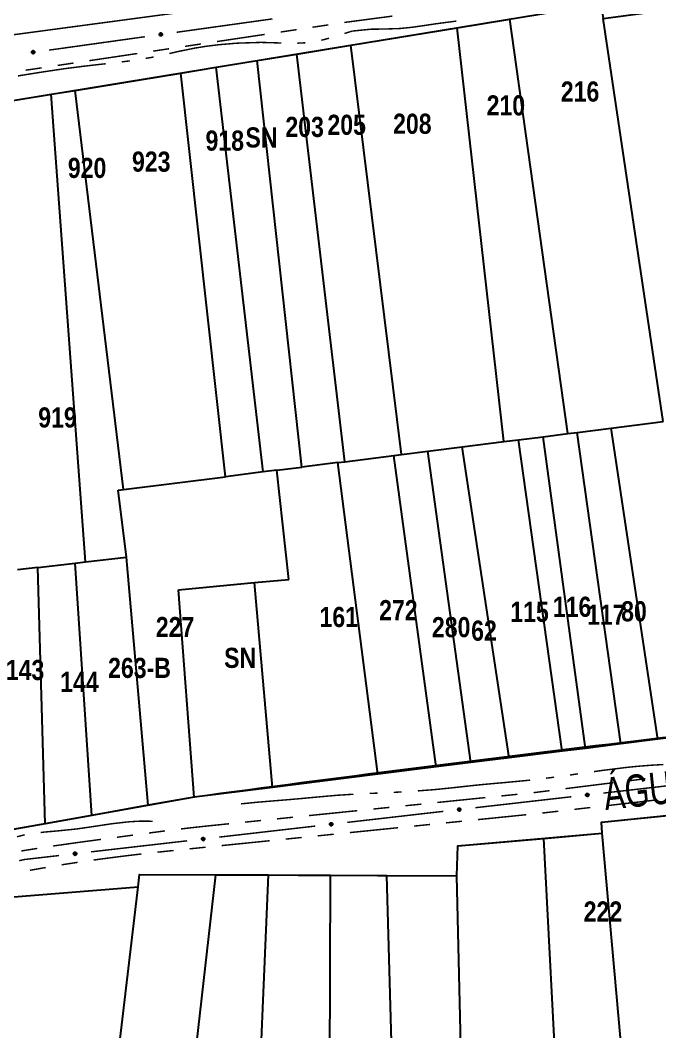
# Model space of a CAD drawing. Extents: x 203591 to 208218, y 4854879 to 4857795.
# Drawn here: x 204800.8 to 204880.2, y 4855756 to 4855881.5 of the extents above; entities that cross this region are included whole.
import ezdxf
from ezdxf.enums import TextEntityAlignment as Align

# ---------------------------------------------------------------- set-up
doc = ezdxf.new("R2010")
doc.units = 0
doc.header["$LTSCALE"] = 1.5
doc.header["$MEASUREMENT"] = 0
doc.linetypes.add('PHANTOMX2', pattern=[5, 2.5, -0.5, 0.5, -0.5, 0.5, -0.5])
doc.linetypes.add('TRACO_25', pattern=[8, 3, -1, 1, -1, 1, -1])
for name, color, linetype in [('CD-MALHA-LOTES', 40, 'CONTINUOUS'), ('HD-VALAS-DRENOS', 170, 'CONTINUOUS'), ('RU-QUADRAS', 210, 'CONTINUOUS'), ('SV-EIXO-RUA-N-PAV', 6, 'CONTINUOUS'), ('SV-RUA-NAO-PAV-S-GUIA-C-GUIA', 7, 'PHANTOMX2'), ('SV-TXT-RUA-N-PAV-S-GUIA-C-GUIA', 7, 'CONTINUOUS'), ('Th_NmrPorta', 7, 'CONTINUOUS')]:
    doc.layers.add(name, color=color, linetype=linetype)
doc.styles.add('ARIAL', font='ARIAL.TTF')
doc.styles.get("Standard").update_dxf_attribs({"font": 'swisscbo.ttf'})

msp = doc.modelspace()

# ---------------------------------------------------------------- linework, layer by layer
at = {"layer": 'CD-MALHA-LOTES', "linetype": 'Continuous', "flags": 128}
for points in [[(204855.02, 4855880.59), (204861.56, 4855881.67)], [(204868.73, 4855830.21), (204861.56, 4855881.67)], [(204880.6, 4855831.71), (204873.12, 4855881.76)], [(204841.8, 4855878.43), (204855.02, 4855880.59)], [(204860.82, 4855829.22), (204855.02, 4855880.59)], [(204835.12, 4855877.33), (204841.8, 4855878.43)], [(204848.12, 4855827.62), (204841.8, 4855878.43)], [(204830.18, 4855876.52), (204835.12, 4855877.33)], [(204841.05, 4855826.72), (204835.12, 4855877.33)], [(204820.71, 4855874.97), (204825.08, 4855875.69)], [(204825.08, 4855875.69), (204830.18, 4855876.52)], [(204830.94, 4855825.45), (204825.08, 4855875.69)], [(204835.73, 4855826.05), (204830.18, 4855876.52)], [(204807.61, 4855872.82), (204820.71, 4855874.97)], [(204826.27, 4855824.86), (204820.71, 4855874.97)], [(204799.11, 4855871.43), (204804.61, 4855872.33)], [(204804.61, 4855872.33), (204807.61, 4855872.82)], [(204808.89, 4855814.29), (204804.61, 4855872.33)], [(204813.61, 4855823.27), (204807.61, 4855872.82)], [(204874.12, 4855830.89), (204880.6, 4855831.71)], [(204865.7, 4855829.83), (204868.73, 4855830.21)], [(204868.73, 4855830.21), (204869.91, 4855830.36)], [(204869.91, 4855830.36), (204874.12, 4855830.89)], [(204875.34, 4855791.69), (204869.91, 4855830.36)], [(204879.93, 4855792.26), (204874.12, 4855830.89)], [(204855.63, 4855828.56), (204860.82, 4855829.22)], [(204860.82, 4855829.22), (204862.62, 4855829.44)], [(204862.62, 4855829.44), (204865.7, 4855829.83)], [(204868.03, 4855790.78), (204862.62, 4855829.44)], [(204870.95, 4855791.14), (204865.7, 4855829.83)], [(204848.12, 4855827.62), (204851.39, 4855828.03)], [(204851.39, 4855828.03), (204855.63, 4855828.56)], [(204856.7, 4855789.37), (204851.39, 4855828.03)], [(204861.48, 4855789.96), (204855.63, 4855828.56)], [(204840.21, 4855826.62), (204835.73, 4855826.05)], [(204840.21, 4855826.62), (204841.05, 4855826.72)], [(204845.16, 4855787.93), (204840.21, 4855826.62)], [(204841.05, 4855826.72), (204847.14, 4855827.49)], [(204847.14, 4855827.49), (204848.12, 4855827.62)], [(204852.41, 4855788.83), (204847.14, 4855827.49)], [(204830.94, 4855825.45), (204826.27, 4855824.86)], [(204832.64, 4855825.67), (204830.94, 4855825.45)], [(204832.64, 4855825.67), (204835.73, 4855826.05)], [(204834.11, 4855812.12), (204832.64, 4855825.67)], [(204813.61, 4855823.27), (204826.27, 4855824.86)], [(204812.93, 4855823.18), (204813.61, 4855823.27)], [(204813.95, 4855814.89), (204812.93, 4855823.18)], [(204802.96, 4855813.59), (204807.58, 4855814.14)], [(204807.58, 4855814.14), (204808.89, 4855814.29)], [(204809.66, 4855782.82), (204807.58, 4855814.14)], [(204808.89, 4855814.29), (204813.95, 4855814.89)], [(204816.66, 4855784.07), (204813.95, 4855814.89)], [(204802.96, 4855813.59), (204800.42, 4855813.29)], [(204803.88, 4855781.79), (204802.96, 4855813.59)], [(204820.43, 4855810.81), (204829.86, 4855811.71)], [(204829.86, 4855811.71), (204834.11, 4855812.12)], [(204832.1, 4855786.3), (204829.86, 4855811.71)], [(204822.37, 4855785.08), (204820.43, 4855810.81)], [(204886.38, 4855793.07), (204879.93, 4855792.26)], [(204875.34, 4855791.69), (204870.95, 4855791.14)], [(204879.93, 4855792.26), (204875.34, 4855791.69)], [(204868.03, 4855790.78), (204861.48, 4855789.96)], [(204870.95, 4855791.14), (204868.03, 4855790.78)], [(204852.41, 4855788.83), (204845.16, 4855787.93)], [(204856.7, 4855789.37), (204852.41, 4855788.83)], [(204861.48, 4855789.96), (204856.7, 4855789.37)], [(204845.16, 4855787.93), (204832.1, 4855786.3)], [(204832.1, 4855786.3), (204822.37, 4855785.08)], [(204822.37, 4855785.08), (204816.66, 4855784.07)], [(204816.66, 4855784.07), (204809.66, 4855782.82)], [(204809.66, 4855782.82), (204803.88, 4855781.79)], [(204872.91, 4855781.96), (204885.66, 4855783.25)], [(204803.88, 4855781.79), (204793.65, 4855779.97)], [(204873.02, 4855780.6), (204872.91, 4855781.96)], [(204855.09, 4855779.03), (204865.76, 4855779.96)], [(204865.76, 4855779.96), (204873.02, 4855780.6)], [(204867.53, 4855745.86), (204865.76, 4855779.96)], [(204876.01, 4855746.87), (204873.02, 4855780.6)], [(204854.95, 4855775.33), (204855.09, 4855779.03)], [(204815.41, 4855773.93), (204815.6, 4855775.48)], [(204815.6, 4855775.48), (204825.06, 4855775.44)], [(204820.94, 4855739), (204825.06, 4855775.44)], [(204825.06, 4855775.44), (204831.61, 4855775.42)], [(204830.06, 4855739.34), (204831.61, 4855775.42)], [(204831.61, 4855775.42), (204839.29, 4855775.39)], [(204839.17, 4855739.68), (204839.29, 4855775.39)], [(204839.29, 4855775.39), (204846.27, 4855775.36)], [(204846.27, 4855775.36), (204854.95, 4855775.33)], [(204847.26, 4855739.98), (204846.27, 4855775.36)], [(204855.79, 4855740.3), (204854.95, 4855775.33)], [(204797.38, 4855772.49), (204815.41, 4855773.93)], [(204811.24, 4855738.64), (204815.41, 4855773.93)]]:
    msp.add_lwpolyline(points, dxfattribs=at)
at = {"layer": 'HD-VALAS-DRENOS', "const_width": 0.18, "flags": 128}
for points in [[(204844.303899, 4855880.412688), (204842.967866, 4855880.277752)], [(204844.96103, 4855880.419905), (204844.303899, 4855880.412688)], [(204845.811821, 4855880.429261), (204844.96103, 4855880.419905)], [(204845.960905, 4855880.433933), (204845.811821, 4855880.429261)], [(204847.878391, 4855880.494072), (204845.960905, 4855880.433933)], [(204847.959536, 4855880.502397), (204847.878391, 4855880.494072)], [(204849.371091, 4855880.647246), (204847.959536, 4855880.502397)], [(204849.946433, 4855880.72837), (204849.371091, 4855880.647246)], [(204850.85648, 4855880.85669), (204849.946433, 4855880.72837)], [(204850.936529, 4855880.868739), (204850.85648, 4855880.85669)], [(204852.34, 4855881.08), (204850.936529, 4855880.868739)], [(204852.915711, 4855881.156089), (204852.34, 4855881.08)], [(204854.667923, 4855881.387671), (204852.915711, 4855881.156089)], [(204854.898944, 4855881.414304), (204854.667923, 4855881.387671)], [(204839.104457, 4855879.296949), (204838.139961, 4855879.032853)], [(204842, 4855880.18), (204841.017524, 4855879.880163)], [(204842.967866, 4855880.277752), (204842, 4855880.18)], [(204821.245946, 4855877.820102), (204820.412111, 4855877.648711)], [(204822.404617, 4855878.058263), (204821.245946, 4855877.820102)], [(204823.211436, 4855878.187504), (204822.404617, 4855878.058263)], [(204823.886851, 4855878.295696), (204823.211436, 4855878.187504)], [(204824.200414, 4855878.334659), (204823.886851, 4855878.295696)], [(204825.376575, 4855878.480809), (204824.200414, 4855878.334659)], [(204826.188387, 4855878.550456), (204825.376575, 4855878.480809)], [(204827.668218, 4855878.677415), (204826.188387, 4855878.550456)], [(204828.182683, 4855878.694013), (204827.668218, 4855878.677415)], [(204830.663406, 4855878.774059), (204828.182683, 4855878.694013)], [(204831.181169, 4855878.758883), (204830.663406, 4855878.774059)], [(204832.684287, 4855878.714814), (204831.181169, 4855878.758883)], [(204833.179823, 4855878.688449), (204832.684287, 4855878.714814)], [(204836.176335, 4855878.724329), (204835.177369, 4855878.678872)], [(204816.97, 4855876.89), (204816.353459, 4855876.794399)], [(204817.33776, 4855876.968724), (204816.97, 4855876.89)], [(204820.412111, 4855877.648711), (204819.292368, 4855877.392266)], [(204806.2, 4855875.5), (204803.467733, 4855875.088569)], [(204806.435005, 4855875.530133), (204806.2, 4855875.5)], [(204808.618409, 4855875.810098), (204806.435005, 4855875.530133)], [(204809.411802, 4855875.902192), (204808.618409, 4855875.810098)], [(204810.108477, 4855875.983059), (204809.411802, 4855875.902192)], [(204810.40527, 4855876.016289), (204810.108477, 4855875.983059)], [(204811.39906, 4855876.12756), (204810.40527, 4855876.016289)], [(204814.006674, 4855876.430505), (204813.385909, 4855876.356428)], [(204814.377078, 4855876.48794), (204814.006674, 4855876.430505)], [(204801.752419, 4855874.815668), (204800.505254, 4855874.615639)], [(204802.48001, 4855874.932404), (204801.752419, 4855874.815668)], [(204803.233727, 4855875.053332), (204802.48001, 4855874.932404)], [(204803.467733, 4855875.088569), (204803.233727, 4855875.053332)], [(204875.882547, 4855788.754779), (204873.980201, 4855788.517276)], [(204875.964996, 4855788.763274), (204875.882547, 4855788.754779)], [(204877.374849, 4855788.908556), (204875.964996, 4855788.763274)], [(204877.955711, 4855788.954562), (204877.374849, 4855788.908556)], [(204879.10838, 4855789.04586), (204877.955711, 4855788.954562)], [(204879.950767, 4855789.093298), (204879.10838, 4855789.04586)], [(204880.60633, 4855789.130216), (204879.950767, 4855789.093298)], [(204866.447584, 4855787.48092), (204866.054048, 4855787.433996)], [(204867.045865, 4855787.561445), (204866.447584, 4855787.48092)], [(204870.017166, 4855787.975319), (204869.027001, 4855787.835415)], [(204873.092513, 4855788.406452), (204871.997792, 4855788.253025)], [(204873.980201, 4855788.517276), (204873.092513, 4855788.406452)], [(204854.697367, 4855786.274895), (204853.122198, 4855786.111507)], [(204855.111176, 4855786.321092), (204854.697367, 4855786.274895)], [(204856.188266, 4855786.441337), (204855.111176, 4855786.321092)], [(204857.099415, 4855786.537583), (204856.188266, 4855786.441337)], [(204857.865409, 4855786.618497), (204857.099415, 4855786.537583)], [(204858.094158, 4855786.639864), (204857.865409, 4855786.618497)], [(204859.359016, 4855786.758017), (204858.094158, 4855786.639864)], [(204860.085871, 4855786.821659), (204859.359016, 4855786.758017)], [(204860.853421, 4855786.888865), (204860.085871, 4855786.821659)], [(204861.081924, 4855786.910374), (204860.853421, 4855786.888865)], [(204863.84, 4855787.17), (204861.081924, 4855786.910374)], [(204864.068115, 4855787.197199), (204863.84, 4855787.17)], [(204835.578581, 4855784.901734), (204834.172275, 4855784.779865)], [(204836.164379, 4855784.957263), (204835.578581, 4855784.901734)], [(204837.072069, 4855785.043308), (204836.164379, 4855784.957263)], [(204837.15996, 4855785.051152), (204837.072069, 4855785.043308)], [(204840.06, 4855785.31), (204837.15996, 4855785.051152)], [(204840.148251, 4855785.315645), (204840.06, 4855785.31)], [(204842.14417, 4855785.443345), (204840.148251, 4855785.315645)], [(204845.140728, 4855785.586633), (204844.141738, 4855785.541689)], [(204847.75122, 4855785.70972), (204847.138551, 4855785.679849)], [(204848.13721, 4855785.731485), (204847.75122, 4855785.70972)], [(204852.24, 4855786.02), (204850.132928, 4855785.860918)], [(204853.122198, 4855786.111507), (204852.24, 4855786.02)], [(204830.18, 4855784.45), (204828.195888, 4855784.250513)], [(204830.185864, 4855784.450486), (204830.18, 4855784.45)], [(204832.350303, 4855784.630341), (204830.185864, 4855784.450486)], [(204833.175697, 4855784.69725), (204832.350303, 4855784.630341)], [(204833.845428, 4855784.751542), (204833.175697, 4855784.69725)], [(204834.172275, 4855784.779865), (204833.845428, 4855784.751542)], [(204807.688953, 4855781.122027), (204805.306881, 4855780.880818)], [(204808.288719, 4855781.206941), (204807.688953, 4855781.122027)], [(204809.174778, 4855781.33239), (204808.288719, 4855781.206941)], [(204809.278705, 4855781.348078), (204809.174778, 4855781.33239)], [(204812.14, 4855781.78), (204809.278705, 4855781.348078)], [(204812.245592, 4855781.792147), (204812.14, 4855781.78)], [(204814.222354, 4855782.019562), (204812.245592, 4855781.792147)], [(204814.232537, 4855782.020146), (204814.222354, 4855782.019562)], [(204815.720046, 4855782.105658), (204814.232537, 4855782.020146)], [(204816.230054, 4855782.100376), (204815.720046, 4855782.105658)], [(204817.23, 4855782.09), (204816.230054, 4855782.100376)], [(204801.338549, 4855780.404367), (204800.368643, 4855780.160888)], [(204803.746161, 4855780.747447), (204803.316156, 4855780.691857)], [(204804.310553, 4855780.795297), (204803.746161, 4855780.747447)], [(204805.243173, 4855780.874367), (204804.310553, 4855780.795297)], [(204805.306881, 4855780.880818), (204805.243173, 4855780.874367)]]:
    msp.add_lwpolyline(points, dxfattribs=at)
at = {"layer": 'RU-QUADRAS', "color": 6, "linetype": 'Continuous'}
msp.add_lwpolyline([(205011.79, 4855806.79), (204928.96, 4855795.83), (204928.74, 4855797.82, 0.0071697533), (204822.37, 4855785.08), (204793.61, 4855779.96), (204775.29, 4855773.17), (204757.39, 4855769.85), (204738.03, 4855760.89), (204724.97, 4855762.78), (204723.73, 4855757.76), (204664.24, 4855762.88), (204665.09, 4855772.42), (204668.36, 4855781.52), (204669.07, 4855785.22), (204683.02, 4855788.92), (204706.64, 4855787.56), (204735.25, 4855863.86), (204799.11, 4855872.3), (204799.11, 4855871.43), (204872.83, 4855883.51), (204873.12, 4855881.76), (204926.68, 4855888.9), (204928.13, 4855883.51), (204959.64, 4855890.5)], format="xyb", dxfattribs=at)
msp.add_lwpolyline([(205003.53, 4855702.96), (204927.62, 4855701.12), (204927.89, 4855699.12), (204871.88, 4855695.7), (204872.17, 4855692.29), (204794.88, 4855689.44), (204782.43, 4855690.3), (204783.2, 4855695.12), (204732.27, 4855705.31), (204709, 4855715.52), (204710.05, 4855718.36), (204669.07, 4855731.64), (204665.56, 4855743.8), (204666.65, 4855752.85), (204739.24, 4855754.13), (204797.38, 4855772.49), (204815.41, 4855773.93), (204815.6, 4855775.48), (204854.95, 4855775.33), (204855.09, 4855779.03), (204873.02, 4855780.6), (204872.91, 4855781.96), (205036.91, 4855798.77)], dxfattribs=at)
at = {"layer": 'SV-EIXO-RUA-N-PAV', "const_width": 0.18, "flags": 128}
for points in [[(204832.089017, 4855881.693274), (204820.204687, 4855880.031136)], [(204816.243244, 4855879.47709), (204805.349275, 4855877.953464)], [(204805.11, 4855877.92), (204804.358365, 4855877.818955)], [(204805.349275, 4855877.953464), (204805.11, 4855877.92)], [(204873.157489, 4855785.584191), (204885.080108, 4855786.944763)], [(204857.260664, 4855783.770094), (204869.183283, 4855785.130667)], [(204841.364747, 4855781.948068), (204850.305832, 4855782.976175)], [(204850.305832, 4855782.976175), (204850.6, 4855783.01)], [(204850.6, 4855783.01), (204853.286458, 4855783.31657)], [(204825.469485, 4855780.120323), (204837.390932, 4855781.491132)], [(204809.574224, 4855778.292577), (204821.49567, 4855779.663386)], [(204801.29, 4855777.34), (204805.600408, 4855777.83564)], [(204800.645586, 4855777.192005), (204801.29, 4855777.34)]]:
    msp.add_lwpolyline(points, dxfattribs=at)
at = {"layer": 'SV-EIXO-RUA-N-PAV', "flags": 128}
for points in [[(204818.381508, 4855879.664995), (204818.352605, 4855879.625541), (204818.319695, 4855879.597543), (204818.285526, 4855879.582092), (204818.251772, 4855879.57631), (204818.216573, 4855879.574285), (204818.180635, 4855879.580073), (204818.14217, 4855879.595333), (204818.102389, 4855879.624049), (204818.075924, 4855879.659647), (204818.058983, 4855879.692335), (204818.050928, 4855879.727186), (204818.049534, 4855879.761412), (204818.05678, 4855879.798544), (204818.072625, 4855879.837373), (204818.102469, 4855879.876675), (204818.13492, 4855879.903903), (204818.168362, 4855879.917981), (204818.20345, 4855879.925857), (204818.23941, 4855879.927493), (204818.274655, 4855879.921608), (204818.313721, 4855879.905585), (204818.352122, 4855879.875615), (204818.379647, 4855879.843559), (204818.394191, 4855879.810323), (204818.401167, 4855879.775604), (204818.403628, 4855879.740325), (204818.399313, 4855879.703957), (204818.381508, 4855879.664995)], [(204802.533262, 4855877.462529), (204802.504149, 4855877.42323), (204802.471091, 4855877.395407), (204802.43684, 4855877.380138), (204802.403055, 4855877.374536), (204802.367846, 4855877.372699), (204802.331939, 4855877.378678), (204802.293557, 4855877.394142), (204802.253929, 4855877.42307), (204802.227653, 4855877.458808), (204802.210887, 4855877.491586), (204802.203017, 4855877.526479), (204802.201806, 4855877.560713), (204802.20925, 4855877.597805), (204802.225301, 4855877.636549), (204802.255354, 4855877.675692), (204802.28795, 4855877.702746), (204802.321467, 4855877.716646), (204802.356595, 4855877.724335), (204802.392563, 4855877.72578), (204802.427776, 4855877.719707), (204802.466757, 4855877.703476), (204802.504998, 4855877.673302), (204802.532352, 4855877.6411), (204802.546719, 4855877.607787), (204802.55351, 4855877.573032), (204802.555782, 4855877.53774), (204802.551274, 4855877.501395), (204802.533262, 4855877.462529)], [(204871.015151, 4855785.450509), (204871.045045, 4855785.489218), (204871.078653, 4855785.516373), (204871.113202, 4855785.530955), (204871.147092, 4855785.535879), (204871.182331, 4855785.537012), (204871.218111, 4855785.530315), (204871.256177, 4855785.514086), (204871.295218, 4855785.484371), (204871.320773, 4855785.448115), (204871.336881, 4855785.415008), (204871.34405, 4855785.379965), (204871.344577, 4855785.345714), (204871.336392, 4855785.308777), (204871.319569, 4855785.270362), (204871.288739, 4855785.231828), (204871.255609, 4855785.205432), (204871.22182, 4855785.192205), (204871.186545, 4855785.185221), (204871.150555, 4855785.184496), (204871.115471, 4855785.191271), (204871.076823, 4855785.208279), (204871.039193, 4855785.239212), (204871.012488, 4855785.271955), (204870.998791, 4855785.305549), (204870.992697, 4855785.340433), (204870.991131, 4855785.375763), (204870.996365, 4855785.41201), (204871.015151, 4855785.450509)], [(204855.118326, 4855783.636412), (204855.14822, 4855783.675121), (204855.181827, 4855783.702277), (204855.216377, 4855783.716858), (204855.250267, 4855783.721782), (204855.285506, 4855783.722915), (204855.321286, 4855783.716219), (204855.359351, 4855783.69999), (204855.398392, 4855783.670275), (204855.423948, 4855783.634019), (204855.440055, 4855783.600911), (204855.447225, 4855783.565868), (204855.447752, 4855783.531617), (204855.439567, 4855783.494681), (204855.422744, 4855783.456266), (204855.391914, 4855783.417732), (204855.358783, 4855783.391335), (204855.324995, 4855783.378109), (204855.28972, 4855783.371124), (204855.25373, 4855783.370399), (204855.218645, 4855783.377175), (204855.179998, 4855783.394183), (204855.142368, 4855783.425116), (204855.115663, 4855783.457859), (204855.101966, 4855783.491453), (204855.095871, 4855783.526337), (204855.094306, 4855783.561667), (204855.09954, 4855783.597914), (204855.118326, 4855783.636412)], [(204839.222524, 4855781.812547), (204839.252385, 4855781.851282), (204839.285969, 4855781.878466), (204839.320506, 4855781.893077), (204839.354392, 4855781.89803), (204839.38963, 4855781.899193), (204839.425416, 4855781.892528), (204839.463495, 4855781.876331), (204839.502562, 4855781.84665), (204839.528148, 4855781.810416), (204839.544284, 4855781.777322), (204839.551484, 4855781.742285), (204839.55204, 4855781.708035), (204839.543887, 4855781.671091), (204839.527097, 4855781.632662), (204839.4963, 4855781.594101), (204839.463192, 4855781.567676), (204839.429415, 4855781.554421), (204839.394146, 4855781.547406), (204839.358157, 4855781.54665), (204839.323066, 4855781.553396), (204839.284404, 4855781.57037), (204839.246748, 4855781.601271), (204839.220015, 4855781.633991), (204839.206289, 4855781.667573), (204839.200165, 4855781.702452), (204839.198568, 4855781.737781), (204839.203771, 4855781.774032), (204839.222524, 4855781.812547)], [(204823.327263, 4855779.984801), (204823.357123, 4855780.023536), (204823.390708, 4855780.05072), (204823.425245, 4855780.065331), (204823.459131, 4855780.070284), (204823.494369, 4855780.071447), (204823.530154, 4855780.064782), (204823.568234, 4855780.048586), (204823.6073, 4855780.018904), (204823.632887, 4855779.98267), (204823.649023, 4855779.949576), (204823.656222, 4855779.914539), (204823.656779, 4855779.880289), (204823.648625, 4855779.843346), (204823.631835, 4855779.804916), (204823.601039, 4855779.766356), (204823.567931, 4855779.739931), (204823.534154, 4855779.726675), (204823.498884, 4855779.71966), (204823.462895, 4855779.718904), (204823.427805, 4855779.72565), (204823.389143, 4855779.742624), (204823.351486, 4855779.773525), (204823.324753, 4855779.806245), (204823.311027, 4855779.839827), (204823.304903, 4855779.874706), (204823.303307, 4855779.910035), (204823.30851, 4855779.946287), (204823.327263, 4855779.984801)], [(204807.432001, 4855778.157055), (204807.461862, 4855778.19579), (204807.495446, 4855778.222974), (204807.529983, 4855778.237585), (204807.563869, 4855778.242539), (204807.599107, 4855778.243702), (204807.634893, 4855778.237036), (204807.672972, 4855778.22084), (204807.712038, 4855778.191158), (204807.737625, 4855778.154924), (204807.753761, 4855778.121831), (204807.760961, 4855778.086794), (204807.761517, 4855778.052543), (204807.753364, 4855778.0156), (204807.736574, 4855777.97717), (204807.705777, 4855777.93861), (204807.672669, 4855777.912185), (204807.638892, 4855777.898929), (204807.603622, 4855777.891915), (204807.567633, 4855777.891158), (204807.532543, 4855777.897904), (204807.493881, 4855777.914879), (204807.456224, 4855777.945779), (204807.429492, 4855777.9785), (204807.415766, 4855778.012081), (204807.409641, 4855778.04696), (204807.408045, 4855778.082289), (204807.413248, 4855778.118541), (204807.432001, 4855778.157055)]]:
    msp.add_lwpolyline(points, close=True, dxfattribs=at)
for points in [[(204818.379647, 4855879.843559), (204818.049534, 4855879.761412)], [(204818.394191, 4855879.810323), (204818.050928, 4855879.727186)], [(204818.383376, 4855879.827222), (204818.05315, 4855879.745214)], [(204818.395047, 4855879.793031), (204818.056335, 4855879.712592)], [(204818.352122, 4855879.875615), (204818.05678, 4855879.798544)], [(204818.363597, 4855879.860278), (204818.057696, 4855879.781672)], [(204818.401167, 4855879.775604), (204818.058983, 4855879.692335)], [(204818.32933, 4855879.888553), (204818.067647, 4855879.818887)], [(204818.313721, 4855879.905585), (204818.072625, 4855879.837373)], [(204818.398798, 4855879.756355), (204818.072627, 4855879.674914)], [(204818.403628, 4855879.740325), (204818.075924, 4855879.659647)], [(204818.396766, 4855879.721626), (204818.093757, 4855879.642047)], [(204818.289063, 4855879.910478), (204818.095165, 4855879.858559)], [(204818.399313, 4855879.703957), (204818.102389, 4855879.624049)], [(204818.274655, 4855879.921608), (204818.102469, 4855879.876675)], [(204818.252822, 4855879.92332), (204818.124981, 4855879.891662)], [(204818.389329, 4855879.686141), (204818.12551, 4855879.612042)], [(204818.23941, 4855879.927493), (204818.13492, 4855879.903903)], [(204818.381508, 4855879.664995), (204818.14217, 4855879.595333)], [(204818.364891, 4855879.644144), (204818.168668, 4855879.589145)], [(204818.352605, 4855879.625541), (204818.180635, 4855879.580073)], [(204818.333914, 4855879.6095), (204818.207234, 4855879.579383)], [(204818.319695, 4855879.597543), (204818.216573, 4855879.574285)], [(204802.532352, 4855877.6411), (204802.201806, 4855877.560713)], [(204802.546719, 4855877.607787), (204802.203017, 4855877.526479)], [(204802.535993, 4855877.624743), (204802.205336, 4855877.544495)], [(204802.547482, 4855877.590491), (204802.208347, 4855877.511857)], [(204802.504998, 4855877.673302), (204802.20925, 4855877.597805)], [(204802.516391, 4855877.657905), (204802.210075, 4855877.580929)], [(204802.55351, 4855877.573032), (204802.210887, 4855877.491586)], [(204802.482275, 4855877.686362), (204802.220224, 4855877.61809)], [(204802.551038, 4855877.553795), (204802.224438, 4855877.474093)], [(204802.466757, 4855877.703476), (204802.225301, 4855877.636549)], [(204802.555782, 4855877.53774), (204802.227653, 4855877.458808)], [(204802.548822, 4855877.519078), (204802.245393, 4855877.441113)], [(204802.442126, 4855877.7085), (204802.247954, 4855877.657614)], [(204802.551274, 4855877.501395), (204802.253929, 4855877.42307)], [(204802.427776, 4855877.719707), (204802.255354, 4855877.675692)], [(204802.541195, 4855877.483632), (204802.276985, 4855877.41094)], [(204802.405953, 4855877.721536), (204802.277945, 4855877.690559)], [(204802.392563, 4855877.72578), (204802.28795, 4855877.702746)], [(204802.533262, 4855877.462529), (204802.293557, 4855877.394142)], [(204802.516534, 4855877.441767), (204802.320021, 4855877.387813)], [(204802.504149, 4855877.42323), (204802.331939, 4855877.378678)], [(204802.485372, 4855877.407288), (204802.358535, 4855877.377846)], [(204802.471091, 4855877.395407), (204802.367846, 4855877.372699)], [(204870.991131, 4855785.375763), (204871.320773, 4855785.448115)], [(204870.992697, 4855785.340433), (204871.336881, 4855785.415008)], [(204870.995553, 4855785.359616), (204871.323682, 4855785.432769)], [(204870.996365, 4855785.41201), (204871.295218, 4855785.484371)], [(204870.998374, 4855785.322857), (204871.339015, 4855785.394691)], [(204870.998463, 4855785.394283), (204871.303391, 4855785.466161)], [(204870.998791, 4855785.305549), (204871.34405, 4855785.379965)], [(204871.006797, 4855785.429568), (204871.272409, 4855785.49696)], [(204871.009175, 4855785.288382), (204871.341372, 4855785.361999)], [(204871.012488, 4855785.271955), (204871.344577, 4855785.345714)], [(204871.015151, 4855785.450509), (204871.256177, 4855785.514086)], [(204871.028111, 4855785.254835), (204871.335904, 4855785.325667)], [(204871.032291, 4855785.470932), (204871.229844, 4855785.520944)], [(204871.039193, 4855785.239212), (204871.336392, 4855785.308777)], [(204871.045045, 4855785.489218), (204871.218111, 4855785.530315)], [(204871.06165, 4855785.225701), (204871.325014, 4855785.288716)], [(204871.064136, 4855785.50478), (204871.191538, 4855785.531679)], [(204871.076823, 4855785.208279), (204871.319569, 4855785.270362)], [(204871.078653, 4855785.516373), (204871.182331, 4855785.537012)], [(204871.101348, 4855785.202764), (204871.296499, 4855785.249754)], [(204871.115471, 4855785.191271), (204871.288739, 4855785.231828)], [(204871.137253, 4855785.189007), (204871.265855, 4855785.217416)], [(204871.150555, 4855785.184496), (204871.255609, 4855785.205432)], [(204855.181827, 4855783.702277), (204855.285506, 4855783.722915)], [(204855.094306, 4855783.561667), (204855.423948, 4855783.634019)], [(204855.095871, 4855783.526337), (204855.440055, 4855783.600911)], [(204855.098727, 4855783.54552), (204855.426857, 4855783.618673)], [(204855.09954, 4855783.597914), (204855.398392, 4855783.670275)], [(204855.101549, 4855783.50876), (204855.442189, 4855783.580594)], [(204855.101638, 4855783.580186), (204855.406566, 4855783.652065)], [(204855.101966, 4855783.491453), (204855.447225, 4855783.565868)], [(204855.109972, 4855783.615472), (204855.375584, 4855783.682864)], [(204855.11235, 4855783.474285), (204855.444547, 4855783.547902)], [(204855.115663, 4855783.457859), (204855.447752, 4855783.531617)], [(204855.118326, 4855783.636412), (204855.359351, 4855783.69999)], [(204855.131285, 4855783.440738), (204855.439079, 4855783.51157)], [(204855.135466, 4855783.656836), (204855.333019, 4855783.706847)], [(204855.142368, 4855783.425116), (204855.439567, 4855783.494681)], [(204855.14822, 4855783.675121), (204855.321286, 4855783.716219)], [(204855.164824, 4855783.411604), (204855.428189, 4855783.47462)], [(204855.167311, 4855783.690684), (204855.294712, 4855783.717583)], [(204855.179998, 4855783.394183), (204855.422744, 4855783.456266)], [(204855.204523, 4855783.388667), (204855.399674, 4855783.435658)], [(204855.218645, 4855783.377175), (204855.391914, 4855783.417732)], [(204855.240427, 4855783.374911), (204855.36903, 4855783.40332)], [(204855.25373, 4855783.370399), (204855.358783, 4855783.391335)], [(204839.198568, 4855781.737781), (204839.528148, 4855781.810416)], [(204839.200165, 4855781.702452), (204839.544284, 4855781.777322)], [(204839.203004, 4855781.721637), (204839.531071, 4855781.795072)], [(204839.203771, 4855781.774032), (204839.502562, 4855781.84665)], [(204839.205857, 4855781.684881), (204839.546436, 4855781.757007)], [(204839.205885, 4855781.756307), (204839.510751, 4855781.828447)], [(204839.206289, 4855781.667573), (204839.551484, 4855781.742285)], [(204839.214188, 4855781.791599), (204839.479742, 4855781.859219)], [(204839.216688, 4855781.650415), (204839.548821, 4855781.724317)], [(204839.220015, 4855781.633991), (204839.55204, 4855781.708035)], [(204839.222524, 4855781.812547), (204839.463495, 4855781.876331)], [(204839.235652, 4855781.616884), (204839.543385, 4855781.687981)], [(204839.239647, 4855781.832985), (204839.437157, 4855781.883166)], [(204839.246748, 4855781.601271), (204839.543887, 4855781.671091)], [(204839.252385, 4855781.851282), (204839.425416, 4855781.892528)], [(204839.269216, 4855781.587779), (204839.532526, 4855781.651021)], [(204839.271463, 4855781.866861), (204839.398841, 4855781.893869)], [(204839.284404, 4855781.57037), (204839.527097, 4855781.632662)], [(204839.285969, 4855781.878466), (204839.38963, 4855781.899193)], [(204839.308934, 4855781.564876), (204839.504045, 4855781.612034)], [(204839.323066, 4855781.553396), (204839.4963, 4855781.594101)], [(204839.34485, 4855781.55115), (204839.473428, 4855781.57967)], [(204839.358157, 4855781.54665), (204839.463192, 4855781.567676)], [(204823.303307, 4855779.910035), (204823.632887, 4855779.98267)], [(204823.307742, 4855779.893892), (204823.635809, 4855779.967326)], [(204823.30851, 4855779.946287), (204823.6073, 4855780.018904)], [(204823.310623, 4855779.928561), (204823.615489, 4855780.000701)], [(204823.318927, 4855779.963853), (204823.584481, 4855780.031473)], [(204823.327263, 4855779.984801), (204823.568234, 4855780.048586)], [(204823.344385, 4855780.005239), (204823.541895, 4855780.05542)], [(204823.357123, 4855780.023536), (204823.530154, 4855780.064782)], [(204823.376201, 4855780.039115), (204823.50358, 4855780.066123)], [(204823.390708, 4855780.05072), (204823.494369, 4855780.071447)], [(204823.304903, 4855779.874706), (204823.649023, 4855779.949576)], [(204823.310595, 4855779.857135), (204823.651174, 4855779.929261)], [(204823.311027, 4855779.839827), (204823.656222, 4855779.914539)], [(204823.321426, 4855779.822669), (204823.65356, 4855779.896571)], [(204823.324753, 4855779.806245), (204823.656779, 4855779.880289)], [(204823.34039, 4855779.789138), (204823.648123, 4855779.860235)], [(204823.351486, 4855779.773525), (204823.648625, 4855779.843346)], [(204823.373954, 4855779.760033), (204823.637264, 4855779.823275)], [(204823.389143, 4855779.742624), (204823.631835, 4855779.804916)], [(204823.413673, 4855779.73713), (204823.608783, 4855779.784288)], [(204823.427805, 4855779.72565), (204823.601039, 4855779.766356)], [(204823.449589, 4855779.723404), (204823.578167, 4855779.751924)], [(204823.462895, 4855779.718904), (204823.567931, 4855779.739931)], [(204807.408045, 4855778.082289), (204807.737625, 4855778.154924)], [(204807.409641, 4855778.04696), (204807.753761, 4855778.121831)], [(204807.412481, 4855778.066146), (204807.740547, 4855778.13958)], [(204807.413248, 4855778.118541), (204807.712038, 4855778.191158)], [(204807.415334, 4855778.029389), (204807.755912, 4855778.101515)], [(204807.415362, 4855778.100815), (204807.720228, 4855778.172955)], [(204807.415766, 4855778.012081), (204807.760961, 4855778.086794)], [(204807.423665, 4855778.136107), (204807.689219, 4855778.203728)], [(204807.426164, 4855777.994923), (204807.758298, 4855778.068825)], [(204807.429492, 4855777.9785), (204807.761517, 4855778.052543)], [(204807.432001, 4855778.157055), (204807.672972, 4855778.22084)], [(204807.445129, 4855777.961392), (204807.752861, 4855778.032489)], [(204807.449124, 4855778.177493), (204807.646633, 4855778.227675)], [(204807.456224, 4855777.945779), (204807.753364, 4855778.0156)], [(204807.461862, 4855778.19579), (204807.634893, 4855778.237036)], [(204807.478692, 4855777.932287), (204807.742003, 4855777.995529)], [(204807.48094, 4855778.211369), (204807.608318, 4855778.238377)], [(204807.493881, 4855777.914879), (204807.736574, 4855777.97717)], [(204807.495446, 4855778.222974), (204807.599107, 4855778.243702)], [(204807.518411, 4855777.909384), (204807.713521, 4855777.956543)], [(204807.532543, 4855777.897904), (204807.705777, 4855777.93861)], [(204807.554327, 4855777.895658), (204807.682905, 4855777.924178)], [(204807.567633, 4855777.891158), (204807.672669, 4855777.912185)]]:
    msp.add_lwpolyline(points, dxfattribs=at)
at = {"layer": 'SV-RUA-NAO-PAV-S-GUIA-C-GUIA', "linetype": 'TRACO_25', "const_width": 0.18, "flags": 128}
msp.add_lwpolyline([(204930.43, 4855897.55), (204907.54, 4855894.35), (204841.27, 4855885.26), (204772.36, 4855876.03), (204759.66, 4855874.2), (204758.13, 4855878.9), (204753.14, 4855913.92), (204765.73, 4855916.86), (204799.78, 4855922.84), (204880.88, 4855934.58), (204912.08, 4855938.42), (204921.91, 4855940.47)], dxfattribs=at)
at = {"layer": 'SV-RUA-NAO-PAV-S-GUIA-C-GUIA', "const_width": 0.18, "flags": 128}
for points in [[(204841.24, 4855881.28), (204846.960394, 4855882.036241)], [(204833.10098, 4855880.060761), (204835.078911, 4855880.357059)], [(204837.056841, 4855880.653356), (204839.034771, 4855880.949653)], [(204841.012701, 4855881.245951), (204841.24, 4855881.28)], [(204825.18926, 4855878.875572), (204831.12305, 4855879.764464)], [(204817.277539, 4855877.690382), (204819.255469, 4855877.98668)], [(204821.233399, 4855878.282977), (204823.211329, 4855878.579274)], [(204809.365818, 4855876.505193), (204815.299609, 4855877.394085)], [(204801.454097, 4855875.320003), (204803.432027, 4855875.6163)], [(204805.409958, 4855875.912598), (204807.387888, 4855876.208895)], [(204874.414019, 4855786.877027), (204868.460096, 4855786.134871)], [(204878.383301, 4855787.371798), (204876.39866, 4855787.124412)], [(204858.521896, 4855785.030164), (204852.552977, 4855784.420244)], [(204862.501176, 4855785.436777), (204860.511536, 4855785.23347)], [(204866.475455, 4855785.887486), (204864.490813, 4855785.640101)], [(204846.584057, 4855783.810325), (204844.594417, 4855783.607018)], [(204850.563337, 4855784.216938), (204848.573697, 4855784.013631)], [(204869.542962, 4855783.563752), (204871.530014, 4855783.790963)], [(204873.517066, 4855784.018174), (204879.478221, 4855784.699808)], [(204834.646219, 4855782.590486), (204832.656579, 4855782.387179)], [(204842.604778, 4855783.403712), (204836.635858, 4855782.793792)], [(204857.610379, 4855782.295711), (204863.579776, 4855782.900938)], [(204865.568858, 4855783.109329), (204867.55591, 4855783.33654)], [(204821.188146, 4855781.189224), (204820.722523, 4855781.132533)], [(204821.715605, 4855781.249908), (204821.188146, 4855781.189224)], [(204822.678449, 4855781.360684), (204821.715605, 4855781.249908)], [(204822.709079, 4855781.363955), (204822.678449, 4855781.360684)], [(204824.17, 4855781.52), (204822.709079, 4855781.363955)], [(204824.69802, 4855781.573953), (204824.17, 4855781.52)], [(204826.687659, 4855781.77726), (204824.69802, 4855781.573953)], [(204830.666939, 4855782.183873), (204828.677299, 4855781.980566)], [(204841.691987, 4855780.681774), (204847.661384, 4855781.287)], [(204849.651183, 4855781.488742), (204851.640982, 4855781.690485)], [(204853.630781, 4855781.892227), (204855.62058, 4855782.093969)], [(204813.75, 4855780.23), (204812.789142, 4855780.102684)], [(204813.780477, 4855780.234047), (204813.75, 4855780.23)], [(204814.771771, 4855780.365712), (204813.780477, 4855780.234047)], [(204818.210621, 4855780.819033), (204816.754369, 4855780.62897)], [(204818.73779, 4855780.885934), (204818.210621, 4855780.819033)], [(204833.732791, 4855779.874805), (204835.72259, 4855780.076547)], [(204837.712389, 4855780.278289), (204839.702188, 4855780.480031)], [(204802.885828, 4855778.717287), (204801.898302, 4855778.559831)], [(204807.806296, 4855779.435294), (204804.8631, 4855779.017836)], [(204807.833396, 4855779.438949), (204807.806296, 4855779.435294)], [(204810.777701, 4855779.836165), (204807.833396, 4855779.438949)], [(204810.806471, 4855779.839976), (204810.777701, 4855779.836165)], [(204821.793993, 4855778.664396), (204822.788867, 4855778.765513)], [(204822.788867, 4855778.765513), (204822.927541, 4855778.779606)], [(204822.927541, 4855778.779606), (204823.783781, 4855778.866242)], [(204825.773595, 4855779.067836), (204831.742992, 4855779.673063)], [(204800.955549, 4855778.409515), (204800.91088, 4855778.40175)], [(204801.898302, 4855778.559831), (204800.955549, 4855778.409515)], [(204809.875952, 4855777.271304), (204810.492063, 4855777.360274)], [(204810.492063, 4855777.360274), (204812.849699, 4855777.666948)], [(204812.849699, 4855777.666948), (204813.465751, 4855777.747081)], [(204813.465751, 4855777.747081), (204814.834794, 4855777.910474)], [(204814.834794, 4855777.910474), (204815.469245, 4855777.986194)], [(204815.469245, 4855777.986194), (204815.828091, 4855778.025991)], [(204817.815905, 4855778.246441), (204818.450827, 4855778.316853)], [(204818.450827, 4855778.316853), (204819.804511, 4855778.459561)], [(204802.055775, 4855776.014304), (204803.947698, 4855776.348343)], [(204805.919947, 4855776.680182), (204806.041127, 4855776.700117)], [(204806.041127, 4855776.700117), (204806.907815, 4855776.835453)], [(204806.907815, 4855776.835453), (204807.523519, 4855776.931596)], [(204807.523519, 4855776.931596), (204807.896485, 4855776.985455)], [(204801.978373, 4855775.999449), (204802.055775, 4855776.014304)]]:
    msp.add_lwpolyline(points, dxfattribs=at)

# ---------------------------------------------------------------- texts
at = {"layer": 'SV-TXT-RUA-N-PAV-S-GUIA-C-GUIA', "style": 'ARIAL', "width": 0.7}
msp.add_text('ÁGUAS', height=4, rotation=6, dxfattribs=at).set_placement((204873.412151, 4855783.479374))
at = {"layer": 'Th_NmrPorta', "color": 1}
for s, p in [('216', (204867.877539, 4855872.675567)), ('210', (204858.669773, 4855870.955743)), ('203', (204833.689773, 4855868.285743)), ('205', (204838.909773, 4855868.545743)), ('208', (204847.059773, 4855868.675743)), ('918', (204823.779773, 4855866.585743)), ('SN', (204828.729773, 4855866.975743)), ('920', (204806.689773, 4855863.195743)), ('923', (204814.649773, 4855863.975743)), ('919', (204803.014097, 4855832.215574)), ('272', (204845.327539, 4855808.295567)), ('115', (204861.607539, 4855808.085567)), ('116', (204866.887539, 4855808.715567)), ('117', (204871.133078, 4855807.723304)), ('80', (204875.363078, 4855808.153304)), ('161', (204837.927539, 4855807.445567)), ('227', (204817.605142, 4855806.198822)), ('280', (204851.877539, 4855806.185567)), ('62', (204856.747539, 4855805.755567)), ('SN', (204826.087539, 4855802.375567)), ('143', (204798.984558, 4855800.871)), ('263-B', (204811.685142, 4855801.128822)), ('144', (204805.744558, 4855799.391)), ('222', (204870.714558, 4855770.891))]:
    msp.add_text(s, height=2.5, dxfattribs=at).set_placement(p, align=Align.MIDDLE_LEFT)

doc.saveas('drawing.dxf')
